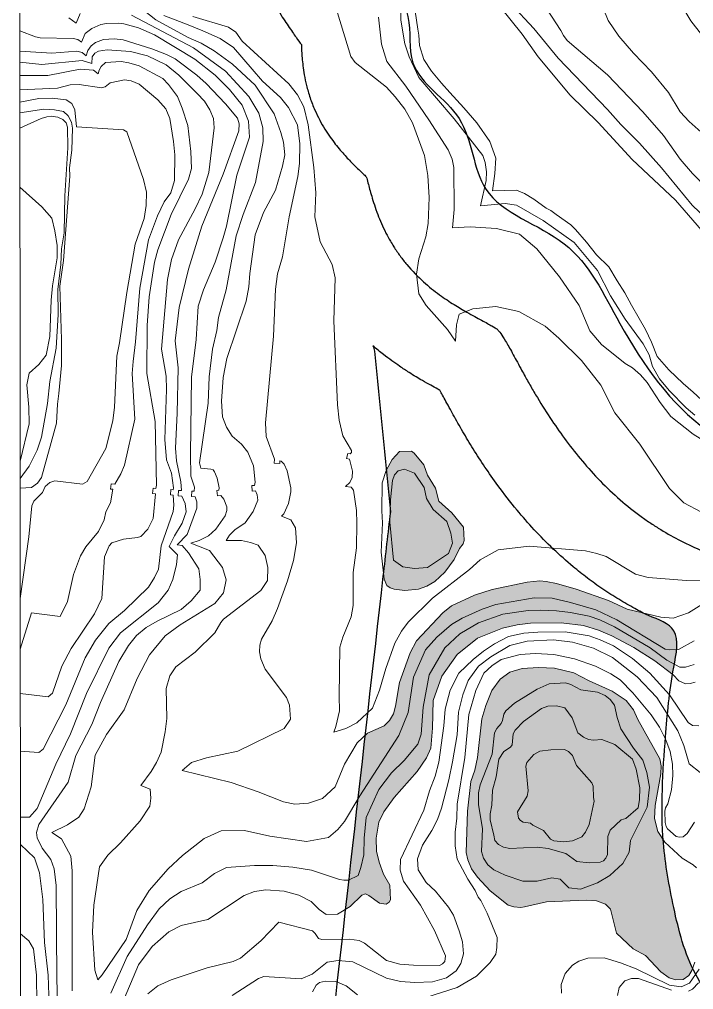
# Model space of a CAD drawing. Header units: metres. Extents: x 30 to 776, y 38 to 676.
# Drawn here: x 29.6 to 153.7, y 406.8 to 585.5 of the extents above; entities that cross this region are included whole.
import ezdxf

# ---------------------------------------------------------------- set-up
doc = ezdxf.new("R2010")
doc.units = ezdxf.units.M
doc.layers.add('01_Fina', color=7, linetype='Continuous')

msp = doc.modelspace()

# ---------------------------------------------------------------- hatches: boundary and pattern name
h = msp.add_hatch(color=7)
h.dxf.hatch_style = 1
h.paths.add_polyline_path([(104.03, 503.41), (102.27, 505.6), (101.76, 505.94), (99.56, 505.88), (98.19, 504.41), (97.13, 502.43), (97.84, 495.11), (97.9, 497.01), (98.3, 500.57), (98.66, 501.62), (99.3, 502.31), (100.5, 502.64), (102.3, 501.91), (104.08, 499.23), (104.54, 497.26), (105.77, 495.22), (108.25, 493.01), (108.99, 490.83), (109.31, 489.01), (108.59, 487.13), (104.72, 484.51), (102.34, 484.32), (100.16, 484.66), (98.43, 485.88), (97.77, 492.88), (97.82, 494.23), (96.6, 483.63), (96.73, 482.35), (97.26, 481.21), (97.85, 480.79), (98.59, 480.54), (100.55, 480.29), (103.07, 480.53), (104.62, 481.07), (106.08, 481.94), (107.92, 483.69), (109.66, 486), (110.62, 488.04), (111.31, 488.9), (111.5, 489.5), (111.32, 491.94), (109.19, 494.62), (106.8, 496.72), (106.18, 499.11), (104.75, 501.52)])
h.paths.add_polyline_path([(108.25, 493.01), (105.77, 495.22), (104.54, 497.26), (104.08, 499.23), (102.3, 501.91), (100.5, 502.64), (99.3, 502.31), (98.66, 501.62), (98.3, 500.57), (97.9, 497.01), (97.84, 495.11), (97.88, 494.77), (97.82, 494.23), (97.77, 492.88), (98.43, 485.88), (100.16, 484.66), (102.34, 484.32), (104.72, 484.51), (108.59, 487.13), (109.31, 489.01), (108.99, 490.83)], flags=17)
h = msp.add_hatch(color=7)
h.dxf.hatch_style = 1
edge = h.paths.add_edge_path()
edge.add_line((129.36, 474.35), (133.43, 473.85))
edge.add_line((133.43, 473.85), (136.2, 472.98))
edge.add_line((136.2, 472.98), (138.67, 471.94))
edge.add_line((138.67, 471.94), (142.7, 469.81))
edge.add_line((142.7, 469.81), (146.56, 467.35))
edge.add_line((146.56, 467.35), (149.85, 464.84))
edge.add_spline(control_points=[(149.85, 464.84), (149.92, 465.28), (150.03, 465.9), (150.15, 466.53), (150.19, 466.71)], knot_values=[11.654974, 11.654974, 11.654974, 11.654974, 12.9049, 13.394519, 13.394519, 13.394519, 13.394519], degree=3, periodic=0)
edge.add_line((150.19, 466.71), (148.81, 467.45))
edge.add_line((148.81, 467.45), (145.7, 469.75))
edge.add_line((145.7, 469.75), (139.13, 473.62))
edge.add_line((139.13, 473.62), (136.48, 474.9))
edge.add_line((136.48, 474.9), (134.47, 475.55))
edge.add_line((134.47, 475.55), (131.03, 476.26))
edge.add_line((131.03, 476.26), (128.5, 476.53))
edge.add_line((128.5, 476.53), (125.5, 476.68))
edge.add_line((125.5, 476.68), (123.28, 476.61))
edge.add_line((123.28, 476.61), (118.57, 475.91))
edge.add_line((118.57, 475.91), (114.09, 474.32))
edge.add_line((114.09, 474.32), (110.68, 472.29))
edge.add_line((110.68, 472.29), (107.92, 469.7))
edge.add_line((107.92, 469.7), (105.04, 464.77))
edge.add_line((105.04, 464.77), (103.94, 458.81))
edge.add_line((103.94, 458.81), (103.55, 453.83))
edge.add_line((103.55, 453.83), (102.97, 451.98))
edge.add_line((102.97, 451.98), (100.45, 448.97))
edge.add_line((100.45, 448.97), (98.12, 446.69))
edge.add_line((98.12, 446.69), (95.74, 443.63))
edge.add_line((95.74, 443.63), (93.45, 438.49))
edge.add_line((93.45, 438.49), (93.03, 434.67))
edge.add_line((93.03, 434.67), (92.98, 431.59))
edge.add_line((92.98, 431.59), (92.46, 429.26))
edge.add_line((92.46, 429.26), (91.94, 427.79))
edge.add_line((91.94, 427.79), (90.19, 426.94))
edge.add_line((90.19, 426.94), (89.59, 421.57))
edge.add_line((89.59, 421.57), (90.48, 422.12))
edge.add_line((90.48, 422.12), (92.6, 424.16))
edge.add_line((92.6, 424.16), (93.28, 424.4))
edge.add_line((93.28, 424.4), (93.94, 424.14))
edge.add_line((93.94, 424.14), (95.86, 422.72))
edge.add_line((95.86, 422.72), (97.1, 422.51))
edge.add_line((97.1, 422.51), (97.65, 422.89))
edge.add_line((97.65, 422.89), (97.88, 423.34))
edge.add_line((97.88, 423.34), (97.77, 426.04))
edge.add_line((97.77, 426.04), (96.59, 428.06))
edge.add_line((96.59, 428.06), (95.79, 430.23))
edge.add_line((95.79, 430.23), (95.32, 432.26))
edge.add_line((95.32, 432.26), (95.27, 434.69))
edge.add_line((95.27, 434.69), (95.74, 437.65))
edge.add_line((95.74, 437.65), (96.66, 439.5))
edge.add_line((96.66, 439.5), (98.61, 442.17))
edge.add_line((98.61, 442.17), (102.83, 446.93))
edge.add_line((102.83, 446.93), (104.53, 449.46))
edge.add_line((104.53, 449.46), (105.36, 451.27))
edge.add_line((105.36, 451.27), (105.66, 454.96))
edge.add_line((105.66, 454.96), (105.74, 460.05))
edge.add_line((105.74, 460.05), (107.33, 464.49))
edge.add_line((107.33, 464.49), (110.19, 468.52))
edge.add_line((110.19, 468.52), (113.92, 471.52))
edge.add_line((113.92, 471.52), (118.52, 473.33))
edge.add_line((118.52, 473.33), (121.21, 473.96))
edge.add_line((121.21, 473.96), (123.7, 474.25))
edge.add_line((123.7, 474.25), (129.36, 474.35))
edge = h.paths.add_edge_path()
edge.add_line((131.07, 478.11), (127.67, 478.86))
edge.add_line((127.67, 478.86), (124.36, 478.96))
edge.add_line((124.36, 478.96), (117.31, 477.71))
edge.add_line((117.31, 477.71), (114.76, 476.86))
edge.add_line((114.76, 476.86), (111.08, 475.19))
edge.add_line((111.08, 475.19), (109.12, 474.01))
edge.add_line((109.12, 474.01), (106.42, 471.69))
edge.add_line((106.42, 471.69), (104.35, 469.37))
edge.add_line((104.35, 469.37), (102.15, 464.31))
edge.add_line((102.15, 464.31), (101.18, 457.81))
edge.add_line((101.18, 457.81), (99.46, 453.56))
edge.add_line((99.46, 453.56), (92.25, 442.47))
edge.add_line((92.25, 442.47), (91.87, 441.83))
edge.add_line((91.87, 441.83), (90.19, 426.95))
edge.add_line((90.19, 426.95), (90.2, 426.95))
edge.add_line((90.2, 426.95), (91.94, 427.79))
edge.add_line((91.94, 427.79), (92.46, 429.26))
edge.add_line((92.46, 429.26), (92.98, 431.59))
edge.add_line((92.98, 431.59), (93.03, 434.67))
edge.add_line((93.03, 434.67), (93.45, 438.49))
edge.add_line((93.45, 438.49), (95.74, 443.63))
edge.add_line((95.74, 443.63), (98.12, 446.69))
edge.add_line((98.12, 446.69), (100.45, 448.97))
edge.add_line((100.45, 448.97), (102.97, 451.98))
edge.add_line((102.97, 451.98), (103.55, 453.83))
edge.add_line((103.55, 453.83), (103.94, 458.81))
edge.add_line((103.94, 458.81), (105.04, 464.77))
edge.add_line((105.04, 464.77), (107.92, 469.7))
edge.add_line((107.92, 469.7), (110.68, 472.29))
edge.add_line((110.68, 472.29), (114.09, 474.32))
edge.add_line((114.09, 474.32), (118.57, 475.91))
edge.add_line((118.57, 475.91), (123.28, 476.61))
edge.add_line((123.28, 476.61), (125.5, 476.68))
edge.add_line((125.5, 476.68), (128.5, 476.53))
edge.add_line((128.5, 476.53), (131.03, 476.26))
edge.add_line((131.03, 476.26), (134.47, 475.55))
edge.add_line((134.47, 475.55), (136.48, 474.9))
edge.add_line((136.48, 474.9), (139.13, 473.62))
edge.add_line((139.13, 473.62), (145.7, 469.75))
edge.add_line((145.7, 469.75), (148.81, 467.45))
edge.add_line((148.81, 467.45), (150.19, 466.71))
edge.add_spline(control_points=[(150.19, 466.71), (150.36, 467.62), (150.53, 468.55), (150.61, 469.43)], knot_values=[9.159217, 9.159217, 9.159217, 9.159217, 11.654974, 11.654974, 11.654974, 11.654974], degree=3, periodic=0)
edge.add_line((150.61, 469.43), (149.26, 469.35))
edge.add_line((149.26, 469.35), (148.5, 469.49))
edge.add_line((148.5, 469.49), (139.59, 474.88))
edge.add_line((139.59, 474.88), (135.74, 476.73))
edge.add_line((135.74, 476.73), (131.07, 478.11))
edge = h.paths.add_edge_path()
edge.add_line((124.36, 478.96), (127.67, 478.86))
edge.add_line((127.67, 478.86), (131.07, 478.11))
edge.add_line((131.07, 478.11), (135.74, 476.73))
edge.add_line((135.74, 476.73), (139.59, 474.88))
edge.add_line((139.59, 474.88), (148.5, 469.49))
edge.add_line((148.5, 469.49), (149.26, 469.35))
edge.add_line((149.26, 469.35), (150.61, 469.43))
edge.add_spline(control_points=[(150.61, 469.43), (150.74, 470.74), (150.55, 473.73), (147.32, 474.94), (145.4, 475.66)], knot_values=[0, 0, 0, 0, 3.711216, 9.159217, 9.159217, 9.159217, 9.159217], degree=3, periodic=0)
edge.add_spline(control_points=[(145.4, 475.66), (145.08, 475.81), (144.76, 475.97), (144.44, 476.14)], knot_values=[196.059845, 196.059845, 196.059845, 196.059845, 196.641542, 196.641542, 196.641542, 196.641542], degree=3, periodic=0)
edge.add_line((144.44, 476.14), (141.48, 476.85))
edge.add_line((141.48, 476.85), (138.07, 478.43))
edge.add_line((138.07, 478.43), (132.12, 480.55))
edge.add_line((132.12, 480.55), (128.45, 481.6))
edge.add_line((128.45, 481.6), (126.6, 481.94))
edge.add_line((126.6, 481.94), (125.4, 482.05))
edge.add_line((125.4, 482.05), (123.06, 481.84))
edge.add_line((123.06, 481.84), (116.62, 480.47))
edge.add_line((116.62, 480.47), (113.4, 479.43))
edge.add_line((113.4, 479.43), (109.17, 477.45))
edge.add_line((109.17, 477.45), (107.53, 476.16))
edge.add_line((107.53, 476.16), (102.72, 471.05))
edge.add_line((102.72, 471.05), (101.52, 468.83))
edge.add_line((101.52, 468.83), (99.55, 463.33))
edge.add_line((99.55, 463.33), (98.85, 459.01))
edge.add_line((98.85, 459.01), (98.46, 457.57))
edge.add_line((98.46, 457.57), (97.73, 456.35))
edge.add_line((97.73, 456.35), (96.76, 455.34))
edge.add_line((96.76, 455.34), (93.69, 453.99))
edge.add_line((93.69, 453.99), (93.2, 453.54))
edge.add_line((93.2, 453.54), (91.87, 441.83))
edge.add_line((91.87, 441.83), (92.25, 442.47))
edge.add_line((92.25, 442.47), (99.46, 453.56))
edge.add_line((99.46, 453.56), (101.18, 457.81))
edge.add_line((101.18, 457.81), (102.15, 464.31))
edge.add_line((102.15, 464.31), (104.35, 469.37))
edge.add_line((104.35, 469.37), (106.42, 471.69))
edge.add_line((106.42, 471.69), (109.12, 474.01))
edge.add_line((109.12, 474.01), (111.08, 475.19))
edge.add_line((111.08, 475.19), (114.76, 476.86))
edge.add_line((114.76, 476.86), (117.31, 477.71))
edge.add_line((117.31, 477.71), (124.36, 478.96))
h = msp.add_hatch(color=7)
h.dxf.hatch_style = 1
edge = h.paths.add_edge_path()
edge.add_line((143.45, 456.56), (142.65, 458.29))
edge.add_line((142.65, 458.29), (141.32, 460.02))
edge.add_line((141.32, 460.02), (138.72, 461.73))
edge.add_line((138.72, 461.73), (134.47, 463.65))
edge.add_line((134.47, 463.65), (131.64, 465.15))
edge.add_line((131.64, 465.15), (128.09, 465.97))
edge.add_line((128.09, 465.97), (125.14, 466.12))
edge.add_line((125.14, 466.12), (122.14, 465.95))
edge.add_line((122.14, 465.95), (119.9, 465.26))
edge.add_line((119.9, 465.26), (118.11, 463.93))
edge.add_line((118.11, 463.93), (116.56, 461.86))
edge.add_line((116.56, 461.86), (115.46, 459.08))
edge.add_line((115.46, 459.08), (114.73, 456.63))
edge.add_line((114.73, 456.63), (113.91, 449.53))
edge.add_line((113.91, 449.53), (113.44, 447.19))
edge.add_line((113.44, 447.19), (112.72, 445.09))
edge.add_line((112.72, 445.09), (112.08, 439.64))
edge.add_line((112.08, 439.64), (111.85, 432.04))
edge.add_line((111.85, 432.04), (112.16, 430.66))
edge.add_line((112.16, 430.66), (112.84, 429.01))
edge.add_line((112.84, 429.01), (113.9, 427.51))
edge.add_line((113.9, 427.51), (116.28, 424.98))
edge.add_line((116.28, 424.98), (119.58, 422.35))
edge.add_line((119.58, 422.35), (120.61, 422.02))
edge.add_line((120.61, 422.02), (121.88, 421.91))
edge.add_line((121.88, 421.91), (122.61, 422.01))
edge.add_line((122.61, 422.01), (126.64, 422.94))
edge.add_line((126.64, 422.94), (133.96, 423.28))
edge.add_line((133.96, 423.28), (135.86, 423.15))
edge.add_line((135.86, 423.15), (137.47, 422.55))
edge.add_line((137.47, 422.55), (138.44, 421.63))
edge.add_line((138.44, 421.63), (139.55, 417.21))
edge.add_line((139.55, 417.21), (142.62, 414.3))
edge.add_line((142.62, 414.3), (144.89, 413.05))
edge.add_line((144.89, 413.05), (147.66, 410.08))
edge.add_line((147.66, 410.08), (149.21, 408.96))
edge.add_line((149.21, 408.96), (150.46, 408.57))
edge.add_line((150.46, 408.57), (151.83, 408.67))
edge.add_line((151.83, 408.67), (152.82, 409.36))
edge.add_line((152.82, 409.36), (153.39, 410.32))
edge.add_line((153.39, 410.32), (153.54, 410.7))
edge.add_spline(control_points=[(153.54, 410.7), (151.86, 414.19), (149.92, 422.05), (148.48, 429.97), (148.14, 434.17), (148.13, 434.34)], knot_values=[44.070108, 44.070108, 44.070108, 44.070108, 55.790852, 67.836553, 68.369301, 68.369301, 68.369301, 68.369301], degree=3, periodic=0)
edge.add_line((148.13, 434.34), (147.14, 435.93))
edge.add_line((147.14, 435.93), (146.5, 438.29))
edge.add_line((146.5, 438.29), (146.64, 440.72))
edge.add_line((146.64, 440.72), (147.71, 446.53))
edge.add_line((147.71, 446.53), (147.77, 447.97))
edge.add_line((147.77, 447.97), (147.48, 449.3))
edge.add_line((147.48, 449.3), (143.45, 456.56))
h.paths.add_polyline_path([(142.66, 451.23), (144.38, 449.04), (145.12, 446.74), (145.58, 444.06), (145.15, 440.37), (142.13, 434.23), (141.84, 432.12), (140.71, 430.03), (138.29, 427.8), (136.01, 426.44), (132.88, 425.27), (130.76, 425.52), (129.14, 427.12), (127.59, 427.36), (124.9, 426.76), (122.3, 426.78), (119, 427.89), (116.96, 428.87), (115.85, 429.74), (115.02, 431), (114.69, 432.21), (114.86, 436.38), (114.14, 440.89), (114.14, 443.02), (114.43, 444.52), (116.62, 450.16), (117.06, 454.05), (117.48, 454.88), (118.28, 455.8), (118.54, 456.34), (118.75, 457.51), (119.13, 458.15), (120.74, 459.53), (124.93, 462.13), (127.1, 463.11), (130.16, 463.27), (131.09, 462.99), (132.96, 461.98), (136.04, 461.56), (137.41, 460.94), (138.33, 460.19), (139.16, 459.16), (139.65, 456.9), (140.34, 454.82)], flags=16)
h.paths.add_polyline_path([(142.48, 449.2), (143.16, 447.4), (143.8, 443.95), (143.77, 441.79), (143.49, 440.27), (141.24, 438.3), (140.38, 438.03), (138.37, 436.14), (137.91, 434.99), (137.88, 431.68), (137.57, 430.97), (137.12, 430.52), (136.5, 430.25), (134.47, 430.16), (132.2, 430.4), (130.19, 431.88), (126.96, 432.75), (124.92, 433.04), (119.87, 432.8), (118.71, 433.04), (117.79, 433.53), (117.1, 434.24), (116.96, 435.24), (116.27, 438.06), (116.24, 439.14), (116.55, 440.75), (116.68, 443.54), (117.39, 445.95), (117.83, 449.25), (118.8, 450.62), (120.02, 451.43), (120.32, 451.84), (120.48, 453.89), (120.85, 454.55), (122.37, 456.16), (125.72, 458.58), (126.86, 458.97), (128.48, 459.04), (130, 458.65), (131.36, 456.85), (132.39, 454.05), (133.43, 453.27), (134.35, 452.87), (135.28, 452.74), (136.81, 452.85), (139.21, 451.92)], flags=0)
h.paths.add_polyline_path([(135, 444.88), (135.25, 444.28), (135.26, 442.15), (135.42, 441.46), (134.47, 437.2), (133.84, 435.76), (133.12, 434.95), (131.42, 434.2), (129.75, 434.03), (127.97, 434.17), (127.39, 434.48), (126.06, 436.08), (124.11, 437.08), (123.67, 437.46), (122.32, 437.65), (121.84, 437.95), (121.47, 438.35), (121.28, 439.5), (123.07, 442.41), (123.28, 443.39), (122.84, 447.92), (123.02, 448.63), (124.33, 450.11), (125.39, 450.68), (127.45, 450.95), (129.95, 451.03), (130.7, 450.62), (131.4, 449.91), (132.16, 448.09)], flags=0)
h = msp.add_hatch(color=7)
h.dxf.hatch_style = 1
h.paths.add_polyline_path([(140.71, 430.03), (141.84, 432.12), (142.13, 434.23), (145.15, 440.37), (145.58, 444.06), (145.12, 446.74), (144.38, 449.04), (142.66, 451.23), (140.34, 454.82), (139.65, 456.9), (139.16, 459.16), (138.33, 460.19), (137.41, 460.94), (136.04, 461.56), (132.96, 461.98), (131.09, 462.99), (130.16, 463.27), (127.1, 463.11), (124.93, 462.13), (120.74, 459.53), (119.13, 458.15), (118.75, 457.51), (118.54, 456.34), (118.28, 455.8), (117.48, 454.88), (117.06, 454.05), (116.62, 450.16), (114.43, 444.52), (114.14, 443.02), (114.14, 440.89), (114.86, 436.38), (114.69, 432.21), (115.02, 431), (115.85, 429.74), (116.96, 428.87), (119, 427.89), (122.3, 426.78), (124.9, 426.76), (127.59, 427.36), (129.14, 427.12), (130.76, 425.52), (132.88, 425.27), (136.01, 426.44), (138.29, 427.8)])
h.paths.add_polyline_path([(132.2, 430.4), (130.19, 431.88), (126.96, 432.75), (124.92, 433.04), (119.87, 432.8), (118.71, 433.04), (117.79, 433.53), (117.1, 434.24), (116.96, 435.24), (116.27, 438.06), (116.24, 439.14), (116.55, 440.75), (116.68, 443.54), (117.39, 445.95), (117.83, 449.25), (118.8, 450.62), (120.02, 451.43), (120.32, 451.84), (120.48, 453.89), (120.85, 454.55), (122.37, 456.16), (125.72, 458.58), (126.86, 458.97), (128.48, 459.04), (130, 458.65), (131.36, 456.85), (132.39, 454.05), (133.43, 453.27), (134.35, 452.87), (135.28, 452.74), (136.81, 452.85), (139.21, 451.92), (142.48, 449.2), (143.16, 447.4), (143.8, 443.95), (143.77, 441.79), (143.49, 440.27), (141.24, 438.3), (140.38, 438.03), (138.37, 436.14), (137.91, 434.99), (137.88, 431.68), (137.57, 430.97), (137.12, 430.52), (136.5, 430.25), (134.47, 430.16)], flags=16)
h.paths.add_polyline_path([(131.42, 434.2), (129.75, 434.03), (127.97, 434.17), (127.39, 434.48), (126.06, 436.08), (124.11, 437.08), (123.67, 437.46), (122.32, 437.65), (121.84, 437.95), (121.47, 438.35), (121.28, 439.5), (123.07, 442.41), (123.28, 443.39), (122.84, 447.92), (123.02, 448.63), (124.33, 450.11), (125.39, 450.68), (127.45, 450.95), (129.95, 451.03), (130.7, 450.62), (131.4, 449.91), (132.16, 448.09), (135, 444.88), (135.25, 444.28), (135.26, 442.15), (135.42, 441.46), (134.47, 437.2), (133.84, 435.76), (133.12, 434.95)], flags=0)
h = msp.add_hatch(color=7)
h.dxf.hatch_style = 1
h.paths.add_polyline_path([(143.16, 447.4), (142.48, 449.2), (139.21, 451.92), (136.81, 452.85), (135.28, 452.74), (134.35, 452.87), (133.43, 453.27), (132.39, 454.05), (131.36, 456.85), (130, 458.65), (128.48, 459.04), (126.86, 458.97), (125.72, 458.58), (122.37, 456.16), (120.85, 454.55), (120.48, 453.89), (120.32, 451.84), (120.02, 451.43), (118.8, 450.62), (117.83, 449.25), (117.39, 445.95), (116.68, 443.54), (116.55, 440.75), (116.24, 439.14), (116.27, 438.06), (116.96, 435.24), (117.1, 434.24), (117.79, 433.53), (118.71, 433.04), (119.87, 432.8), (124.92, 433.04), (126.96, 432.75), (130.19, 431.88), (132.2, 430.4), (134.47, 430.16), (136.5, 430.25), (137.12, 430.52), (137.57, 430.97), (137.88, 431.68), (137.91, 434.99), (138.37, 436.14), (140.38, 438.03), (141.24, 438.3), (143.49, 440.27), (143.77, 441.79), (143.8, 443.95)])
h.paths.add_polyline_path([(135.26, 442.15), (135.42, 441.46), (134.47, 437.2), (133.84, 435.76), (133.12, 434.95), (131.42, 434.2), (129.75, 434.03), (127.97, 434.17), (127.39, 434.48), (126.06, 436.08), (124.11, 437.08), (123.67, 437.46), (122.32, 437.65), (121.84, 437.95), (121.47, 438.35), (121.28, 439.5), (123.07, 442.41), (123.28, 443.39), (122.84, 447.92), (123.02, 448.63), (124.33, 450.11), (125.39, 450.68), (127.45, 450.95), (129.95, 451.03), (130.7, 450.62), (131.4, 449.91), (132.16, 448.09), (135, 444.88), (135.25, 444.28)], flags=16)
h = msp.add_hatch(color=7)
h.dxf.hatch_style = 1
h.paths.add_polyline_path([(135.25, 444.28), (135, 444.88), (132.16, 448.09), (131.4, 449.91), (130.7, 450.62), (129.95, 451.03), (127.45, 450.95), (125.39, 450.68), (124.33, 450.11), (123.02, 448.63), (122.84, 447.92), (123.28, 443.39), (123.07, 442.41), (121.28, 439.5), (121.47, 438.35), (121.84, 437.95), (122.32, 437.65), (123.67, 437.46), (124.11, 437.08), (126.06, 436.08), (127.39, 434.48), (127.97, 434.17), (129.75, 434.03), (131.42, 434.2), (133.12, 434.95), (133.84, 435.76), (134.47, 437.2), (135.42, 441.46), (135.26, 442.15)])

# ---------------------------------------------------------------- linework, layer by layer
msp.add_spline([(106.83, 675.61), (108.32, 665.3), (106.86, 656.36), (102.39, 646.03), (99, 639.25), (96.74, 623.58), (93.18, 609.64), (93.18, 600.18), (98.44, 591.5), (101.1, 585.98), (102.04, 577.46), (110.54, 567.2), (115.45, 554.23), (129.88, 544.16), (140.15, 529.47), (156.19, 509.83), (198.01, 500.83), (221.73, 503.7), (238, 515.67), (252.42, 520.15), (281.11, 538.63), (291.8, 551.68), (297.51, 566.91), (300.12, 587.55), (316.29, 606.6), (331.97, 613.25), (351.68, 610.4), (367.6, 598.06), (374.49, 580.98), (389.77, 552.31), (401.1, 510.24), (407.2, 487.78), (408.99, 484.8), (414.2, 484.65), (424.03, 484.65), (456.85, 473.39), (460.88, 470.71), (472.98, 472.65), (479.56, 474.44), (492.86, 470.56), (502.87, 478.32), (512.31, 493.41), (527.25, 500.43), (541.15, 492.96), (559.78, 474.2), (591.84, 430.24), (601.45, 418), (617.45, 400.82), (669.82, 363.98), (715.45, 331.77), (775.7, 289.92)], degree=3)
for points, knots in [([(87.29, 671.34), (87.41, 670.8), (87.52, 670.3), (87.82, 668.88), (87.98, 668.07), (88.2, 666.75), (88.26, 666.23), (88.31, 665.72), (88.31, 665.59), (88.32, 665.43), (88.32, 665.38), (88.32, 665.28), (88.32, 665.23), (88.31, 665.1), (88.31, 665.03), (88.29, 664.8), (88.27, 664.62), (88.19, 664.02), (88.09, 663.52), (87.85, 662.57), (87.72, 662.13), (87.43, 661.25), (87.26, 660.78), (86.86, 659.78), (86.63, 659.22), (86.15, 658.18), (85.92, 657.7), (85.42, 656.71), (85.15, 656.2), (84.78, 655.52), (84.69, 655.35), (84.49, 654.99), (84.38, 654.79), (84.04, 654.18), (83.78, 653.71), (83.01, 652.3), (82.45, 651.25), (81.59, 649.45), (81.31, 648.84), (80.76, 647.55), (80.5, 646.88), (80.13, 645.87), (80.02, 645.57), (79.82, 644.98), (79.73, 644.69), (79.46, 643.81), (79.3, 643.24), (78.86, 641.57), (78.62, 640.5), (78.11, 637.77), (77.91, 636.2), (77.61, 633.4), (77.52, 632.17), (77.35, 630.02), (77.28, 629.12), (77.18, 628.1), (77.15, 627.83), (77.09, 627.39), (77.07, 627.21), (77.02, 626.94), (77.01, 626.84), (76.97, 626.62), (76.95, 626.51), (76.87, 626.14), (76.81, 625.87), (76.57, 624.85), (76.33, 623.97), (75.72, 621.87), (75.35, 620.64), (74.56, 617.81), (74.13, 616.21), (73.56, 613.53), (73.38, 612.6), (73.05, 610.62), (72.91, 609.57), (72.65, 606.98), (72.57, 605.4), (72.63, 601.98), (72.78, 600.14), (73.25, 597.49), (73.4, 596.77), (73.69, 595.6), (73.8, 595.17), (74.04, 594.37), (74.15, 594.01), (74.38, 593.3), (74.5, 592.96), (74.88, 591.96), (75.14, 591.32), (76.02, 589.33), (76.67, 588.11), (77.91, 585.98), (78.51, 585.06), (79.61, 583.45), (80.1, 582.76), (80.91, 581.65), (81.23, 581.2), (81.5, 580.83), (81.51, 580.48), (81.52, 580.07), (81.59, 578.86), (81.65, 577.97), (81.91, 575.88), (82.1, 574.67), (82.62, 572.59), (82.83, 571.83), (83.37, 570.25), (83.66, 569.5), (84.55, 567.48), (85.18, 566.31), (86.46, 564.24), (87.12, 563.32), (88.37, 561.71), (88.97, 561.01), (90.09, 559.77), (90.62, 559.23), (91.78, 558.07), (92.37, 557.52), (93.07, 556.85), (93.27, 556.66), (93.45, 556.49), (93.54, 556.18), (93.64, 555.8), (93.94, 554.68), (94.16, 553.86), (94.73, 551.92), (95.08, 550.8), (95.97, 548.48), (96.45, 547.35), (97.32, 545.64), (97.59, 545.14), (98.08, 544.29), (98.29, 543.95), (98.69, 543.32), (98.88, 543.02), (99.28, 542.45), (99.48, 542.17), (100.08, 541.35), (100.49, 540.83), (101.92, 539.13), (102.97, 538.08), (105, 536.24), (105.99, 535.45), (107.88, 534.07), (108.77, 533.48), (110.45, 532.42), (111.23, 531.97), (113, 530.97), (113.91, 530.48), (115.46, 529.64), (116.1, 529.29), (117.05, 528.75), (117.36, 528.55), (117.53, 528.43), (117.55, 528.42), (117.56, 528.41), (117.58, 528.39), (117.61, 528.36), (117.77, 528.18), (117.95, 527.97), (118.44, 527.28), (118.75, 526.81), (119.47, 525.62), (119.88, 524.89), (120.8, 523.2), (121.32, 522.24), (122.1, 520.79), (122.32, 520.39), (122.73, 519.64), (122.93, 519.29), (123.32, 518.59), (123.52, 518.25), (124.12, 517.2), (124.53, 516.51), (125.79, 514.41), (126.68, 513), (129.31, 509.08), (131.16, 506.57), (135.31, 501.65), (137.62, 499.24), (141.44, 495.92), (142.72, 494.89), (144.66, 493.48), (145.26, 493.06), (146.47, 492.26), (147.07, 491.88), (148.9, 490.76), (150.13, 490.08), (154.05, 488.08), (156.76, 486.96), (162.12, 485.12), (164.79, 484.4), (170.03, 483.23), (172.61, 482.79), (176.68, 482.22), (178.21, 482.05), (179.71, 481.89)], [0, 0, 0, 0, 1.644726, 1.644726, 4.934177, 4.934177, 8.223629, 8.223629, 9.563506, 9.563506, 10.345262, 10.345262, 11.28556, 11.28556, 12.225857, 12.225857, 14.106453, 14.106453, 17.805341, 17.805341, 20.424205, 20.424205, 23.043068, 23.043068, 25.951842, 25.951842, 28.289428, 28.289428, 30.618497, 30.618497, 31.331044, 31.331044, 32.043591, 32.043591, 33.468685, 33.468685, 35.959537, 35.959537, 37.106738, 37.106738, 38.221232, 38.221232, 38.683267, 38.683267, 39.145302, 39.145302, 40.069372, 40.069372, 41.917511, 41.917511, 45.055981, 45.055981, 48.194451, 48.194451, 51.332922, 51.332922, 52.597602, 52.597602, 53.712361, 53.712361, 54.511968, 54.511968, 55.311575, 55.311575, 56.910789, 56.910789, 60.593859, 60.593859, 64.276929, 64.276929, 67.959999, 67.959999, 69.780917, 69.780917, 71.601835, 71.601835, 74.015108, 74.015108, 76.42838, 76.42838, 77.298723, 77.298723, 77.81415, 77.81415, 78.233036, 78.233036, 78.651921, 78.651921, 79.489693, 79.489693, 81.414972, 81.414972, 83.340252, 83.340252, 85.265532, 85.265532, 87.017865, 87.017865, 87.017865, 87.84963, 87.84963, 89.181746, 89.181746, 90.513861, 90.513861, 91.210403, 91.210403, 91.906945, 91.906945, 93.171515, 93.171515, 94.436084, 94.436084, 95.700654, 95.700654, 96.965224, 96.965224, 98.811254, 98.811254, 99.732667, 99.732667, 99.732667, 101.114837, 101.114837, 103.131523, 103.131523, 105.148209, 105.148209, 106.781995, 106.781995, 107.434419, 107.434419, 107.862222, 107.862222, 108.229843, 108.229843, 108.597464, 108.597464, 109.332705, 109.332705, 111.128025, 111.128025, 112.923346, 112.923346, 114.718666, 114.718666, 116.513987, 116.513987, 119.107689, 119.107689, 121.701392, 121.701392, 124.295095, 124.295095, 124.853683, 124.853683, 124.853683, 126.51787, 126.51787, 129.769137, 129.769137, 133.020405, 133.020405, 136.271672, 136.271672, 139.52294, 139.52294, 140.697473, 140.697473, 141.674431, 141.674431, 142.651388, 142.651388, 144.605303, 144.605303, 148.513133, 148.513133, 155.508389, 155.508389, 162.503646, 162.503646, 165.777063, 165.777063, 167.196337, 167.196337, 168.615611, 168.615611, 171.454159, 171.454159, 177.597431, 177.597431, 183.740703, 183.740703, 189.883975, 189.883975, 193.623329, 193.623329, 193.623329, 193.623329]), ([(282.55, 349.18), (286.89, 344.94), (296.2, 333.56), (256.38, 328.1), (212.46, 313.89), (153.98, 311.4), (114.28, 302.88), (102.49, 303.26), (93.1, 304.04), (87.33, 305.38), (81.74, 308.66), (79.26, 315.19), (78.64, 320.23), (78.39, 322.23), (79.43, 331.4), (80.46, 340.57), (81.5, 349.74), (82.42, 357.72), (83.34, 365.69), (84.26, 373.67), (84.61, 377), (84.96, 380.34), (85.31, 383.67), (89.04, 416.76), (92.78, 449.85), (96.52, 482.95), (96.97, 486.89), (97.42, 490.83), (97.88, 494.77), (96.92, 504.63), (95.96, 514.5), (94.99, 524.37), (94.89, 524.7), (94.78, 525.04), (94.67, 525.37), (95.33, 524.79), (95.98, 524.26), (97.14, 523.35), (97.65, 522.96), (98.64, 522.24), (99.12, 521.9), (100.19, 521.17), (100.77, 520.8), (101.76, 520.17), (102.19, 519.9), (103.02, 519.4), (103.41, 519.17), (104.34, 518.63), (104.84, 518.35), (105.77, 517.83), (106.2, 517.6), (106.74, 517.31), (106.87, 517.23), (107.01, 517.16), (107.16, 516.88), (107.32, 516.58), (107.69, 515.9), (107.89, 515.53), (108.36, 514.66), (108.63, 514.16), (109.1, 513.31), (109.27, 512.98), (109.74, 512.14), (110.03, 511.62), (110.62, 510.59), (110.92, 510.06), (111.84, 508.49), (112.48, 507.43), (114.52, 504.16), (116.02, 501.92), (118.78, 498.13), (119.97, 496.6), (122.23, 493.88), (123.27, 492.68), (125.48, 490.29), (126.65, 489.1), (129.05, 486.82), (130.27, 485.73), (132.4, 483.95), (133.26, 483.27), (135.08, 481.89), (136.04, 481.2), (137.97, 479.89), (138.95, 479.26), (140.91, 478.07), (141.89, 477.5), (143.72, 476.51), (144.56, 476.07), (145.4, 475.66), (147.32, 474.94), (151.6, 473.34), (149.4, 463.56), (148.35, 451.5), (147.36, 436.17), (149.98, 421.68), (153.05, 409.4), (163.98, 397.09), (178.58, 387.41), (195.84, 383.85), (209.16, 381.64), (222.28, 378.28), (238.14, 372.33), (260.55, 366.25), (274.73, 355.25), (282.55, 349.18)], [0, 0, 0, 0, 15.190247, 31.990092, 86.747978, 181.492832, 194.025591, 208.606231, 216.56507, 222.325378, 226.254318, 235.495087, 241.622996, 241.622996, 241.622996, 242.622996, 242.622996, 242.622996, 243.622996, 243.622996, 243.622996, 244.622996, 244.622996, 244.622996, 245.622996, 245.622996, 245.622996, 246.622996, 246.622996, 246.622996, 247.622996, 247.622996, 247.622996, 248.622996, 248.622996, 248.622996, 249.452236, 249.452236, 250.143406, 250.143406, 250.834577, 250.834577, 251.721359, 251.721359, 252.450416, 252.450416, 253.179473, 253.179473, 254.240041, 254.240041, 255.30061, 255.30061, 255.695516, 255.695516, 255.695516, 256.994432, 256.994432, 258.304337, 258.304337, 259.809542, 259.809542, 260.677259, 260.677259, 261.983877, 261.983877, 263.290495, 263.290495, 265.903732, 265.903732, 271.291523, 271.291523, 274.904617, 274.904617, 277.737412, 277.737412, 280.570207, 280.570207, 283.247785, 283.247785, 284.979777, 284.979777, 286.768646, 286.768646, 288.557515, 288.557515, 290.346385, 290.346385, 291.879411, 291.879411, 291.879411, 297.327411, 304.024005, 316.934465, 336.482267, 348.527969, 361.394415, 373.581582, 396.937319, 412.559433, 426.01991, 437.504323, 453.083244, 476.918615, 506.293772, 506.293772, 506.293772, 506.293772])]:
    msp.add_open_spline(points, degree=3, knots=knots)
at = {"layer": '01_Fina', "color": 252, "lineweight": 9, "true_color": 0x939598}
for points in [[(30.01, 38), (769.1, 38), (768.66, 675.82), (29.57, 675.82), (30.01, 57.96)], [(158.73, 542.56), (150.42, 552.15), (142.44, 559.67), (136.13, 566.49), (130.98, 571.53), (125.1, 578.57), (122.15, 582.75), (120.14, 585.27), (118.1, 587.76), (116.45, 593.42), (118.04, 603.33), (117.85, 612.8), (121.41, 625.25), (127.59, 641.92), (130.11, 648.08), (133.01, 654.72), (136.1, 663.15), (135.54, 668.57), (135.35, 675.82)], [(156.28, 554.25), (153.55, 557.06), (151.26, 559.72), (148.2, 564.11), (144.4, 568.42), (137.85, 575.23), (130.47, 581.6), (129.76, 582.48), (129.28, 583.41), (124.11, 591.39), (125.34, 607.44), (124.64, 613.62), (128.64, 623.41), (133.47, 636.52), (138.29, 645.43), (141.88, 657.9), (143.18, 663.86), (143.65, 672.98), (143.51, 675.82)], [(155.12, 564.69), (152.93, 566.68), (151.24, 568.47), (149.09, 572.01), (146, 575.81), (142.66, 579.23), (139.97, 582.36), (137.99, 585.28), (136.02, 590.18), (134.83, 604.59), (133.65, 619.37), (139.84, 632.29), (147.39, 644.41), (150.87, 662.43), (150.87, 675.82)], [(155.33, 652.74), (153.35, 636.88), (150.13, 630.99), (146.07, 617.49), (147.96, 603.05), (150.11, 590.49), (153.24, 585.2), (158.24, 578.78)]]:
    msp.add_lwpolyline(points, dxfattribs=at)
at = {"layer": '01_Fina', "color": 252, "linetype": 'Continuous', "lineweight": 9, "true_color": 0x939598}
for points in [[(140.87, 675.82), (141.14, 672.16), (140.95, 665.34), (136.64, 655.96), (130.37, 643.05), (126.81, 627.62), (123.53, 618.97), (120.72, 608.49), (120.53, 597.23), (120.05, 588.33), (124.31, 583.79), (128.8, 578.31), (137.85, 568.86), (140.31, 566.1), (143.73, 562.67), (147.79, 558.13), (153.47, 551.23), (162.59, 542.57)], [(153.82, 471.02), (150.92, 469.45), (149.26, 469.35), (148.5, 469.49), (139.59, 474.88), (135.74, 476.73), (131.07, 478.11), (127.67, 478.86), (124.36, 478.96), (117.31, 477.71), (114.76, 476.86), (111.08, 475.19), (109.12, 474.01), (106.42, 471.69), (104.35, 469.37), (102.15, 464.31), (101.18, 457.81), (99.46, 453.56), (92.25, 442.47), (89.43, 437.76), (88.22, 436.25), (86.5, 434.77), (82.43, 434.09), (75.67, 435.05), (71.01, 436.1), (66.7, 436.04), (63.6, 434.61), (59.61, 431.46), (56.99, 429.04), (53.48, 425.02), (51.21, 421.36), (49.23, 416.03), (44.78, 409.49), (44.02, 408.58), (43.47, 410.37), (43.03, 417.37), (43.25, 422.31), (44.31, 429.39), (45.84, 431.54), (48.19, 433.83), (51.79, 437.86), (53.6, 440.56), (53.76, 442.06), (53.64, 443.7), (51.91, 444.37), (53.83, 446.97), (54.8, 448.59), (55.65, 450.49), (56.39, 454.29), (56.69, 456.74), (56.6, 462.23), (57.24, 464.56), (58.4, 466.21), (61.91, 468.92), (65.56, 472.47), (66.65, 474.41), (67.18, 475.03), (74.01, 480.3), (75.23, 482.16), (75.32, 484.53), (74.85, 486.75), (73.52, 488.62), (72.13, 489.13), (70.46, 489.51), (67.66, 489.48), (68.23, 490.45), (69.23, 491.48), (71.13, 492.78), (72.63, 494.86), (73.45, 496.95), (73.37, 497.93), (73.02, 498.64), (72.42, 498.61), (72.38, 499.6), (72.86, 499.62), (72.97, 500.26), (72.67, 503.23), (71.61, 505.77), (70.46, 507.21), (68.76, 508.7), (67.68, 510.35), (66.97, 512.28), (66.8, 515.17), (67.11, 519.54), (67.78, 523.02), (71.31, 533.59), (71.8, 536.2), (72.01, 538.7), (72.98, 545.8), (74.54, 549.9), (76.72, 553.99), (78.04, 558.47), (78.45, 560.51), (78.18, 562.89), (77.74, 564.62), (76.47, 568.09), (72.97, 573.36), (68.81, 577.2), (65.46, 579.69), (63.05, 581.12), (60.66, 582.15), (54.7, 585.42), (51.22, 588.17)], [(50.18, 586.24), (61.64, 580.24), (67.54, 575.93), (71.8, 571.24), (73.65, 568.22), (74.41, 565.52), (74.47, 563.01), (73.02, 555.45), (70.77, 549.52), (69.47, 545.59), (67.66, 535.66), (66.24, 530.57), (65.91, 528.18), (65.1, 524.74), (64.54, 519.63), (64.34, 514.82), (62.72, 503.83), (62.98, 502.85), (64.83, 502.65), (65.25, 502.5), (65.52, 502.15), (66, 500.99), (66.38, 499.18), (66.31, 498.76), (65.95, 498.73), (66.03, 497.74), (66.66, 497.8), (67.2, 497.09), (67.75, 495.67), (67.74, 495.04), (67.45, 494.06), (65.74, 491.57), (64.39, 490.33), (62.7, 489.51), (61.15, 488.98), (64.56, 487.67), (66.94, 484.51), (67.67, 482.28), (67.18, 479.85), (65.58, 477.91), (59.18, 473.98), (56.42, 471.97), (53.54, 468.43), (51.26, 464.07), (48.84, 458.29), (45.62, 453.77), (43.52, 449.98), (42.76, 444.13), (41.47, 440.06), (40.5, 438.57), (38.43, 437.11), (35.54, 435.73), (37.3, 434.53), (39.03, 431.37), (39.26, 428.64), (39.26, 406.58)], [(38.69, 585.73), (40.03, 584.79), (40.73, 586.55)], [(56.16, 586.21), (58.28, 585.38), (60.63, 584.45), (63.37, 583.34), (66.55, 581.93), (69.02, 580.29), (72.42, 576.32), (74.34, 574.07), (77.63, 571.11), (79.14, 569.25), (80.77, 566.05), (81.21, 562.54), (81.16, 558.92), (80.85, 556.52), (79.27, 549.13), (78.04, 541.73), (77.12, 538.62), (76.7, 535.76), (76.33, 527.15), (74.88, 511.19), (75.04, 508.67), (76.55, 504.49), (76.51, 503.76), (77.5, 503.7), (77.54, 504.14), (77.78, 504.1), (78.31, 503.57), (78.89, 502.33), (79.55, 499.17), (79.54, 498.47), (79.15, 496.31), (78.29, 494.43), (77.86, 494.01), (79.53, 493.29), (80.42, 491.81), (80.59, 489.08), (80.05, 485.8), (78.95, 482.09), (77.11, 476.99), (76.09, 474.72), (74.15, 471.35), (73.82, 470.2), (73.76, 468.98), (74.04, 467.72), (74.8, 465.81), (78.77, 460.57), (79.29, 459.17), (79.48, 456.61), (78.3, 454.85), (69.8, 450.67), (64.03, 449.46), (61.26, 448.63), (59.52, 447.12), (68.59, 444.94), (73.55, 443.2), (78.23, 441.35), (80.26, 440.94), (82.81, 441.15), (85.37, 442.01), (87.69, 444.14), (89.43, 448.29), (91.75, 452.23), (93.69, 453.99), (96.76, 455.34), (97.73, 456.35), (98.46, 457.57), (98.85, 459.01), (99.55, 463.33), (101.52, 468.83), (102.72, 471.05), (107.53, 476.16), (109.17, 477.45), (113.4, 479.43), (116.62, 480.47), (123.06, 481.84), (125.4, 482.05), (126.6, 481.94), (128.45, 481.6), (132.12, 480.55), (138.07, 478.43), (141.48, 476.85), (147.7, 475.36), (149.98, 475.2), (152.8, 476.17), (155.75, 478.04)], [(88.15, 586.7), (90.62, 578.66), (91.39, 577.53), (97.16, 572.97), (98.78, 571.21), (100.52, 568.93), (101.98, 566.42), (104.14, 560.39), (104.77, 556.72), (105.02, 552.64), (104.83, 547.9), (104.42, 545.4), (103.13, 541.35), (102.7, 538.56), (103.14, 534.93), (104.48, 532.79), (108.41, 528.36), (109.87, 526.22), (110.04, 529.21), (110.57, 531.2), (113.08, 532.16), (117.33, 532.6), (121.56, 531.67), (126.38, 528.97), (128.93, 526.75), (133.08, 522.63), (136.65, 518.09), (139.19, 513.03), (143.85, 507.27), (149.26, 499.09), (151.91, 496.44), (155.2, 494.71)], [(99.79, 587.74), (99.79, 585.3), (100.56, 580.98), (101.35, 578.55), (103.1, 574.77), (109.6, 567.18), (114.93, 560.41), (115.35, 559.11), (115.59, 557.41), (115.5, 555.82), (114.48, 551.13), (119.02, 551.59), (121.1, 551.28), (126.04, 548.46), (131.72, 544.38), (136.01, 539.2), (138.44, 534.54), (141.12, 530.25), (144.42, 525.71), (145.52, 523.7), (146.15, 521.56), (147.42, 519.27), (149.23, 517.1), (152.35, 513.92), (153.94, 512.61)], [(102.44, 587.01), (102.97, 583.69), (103.1, 582.54), (103.22, 580.67), (104.05, 578.08), (105.46, 575.91), (107.3, 573.73), (108.86, 571.98), (111.41, 569.21), (113.82, 566.45), (116.22, 562.97), (117.33, 559.93), (117.15, 557.06), (116.68, 553.9), (121.14, 553.99), (122.57, 553.4), (124.28, 552.37), (126.58, 550.71), (127.44, 550.27), (128.44, 549.54), (131.14, 547.63), (131.99, 546.76), (133.98, 544.43), (135.82, 542.11), (138.09, 539.92), (139.64, 537.31), (141.04, 535.14), (142.31, 532.82), (143.72, 530.36), (144.84, 528.33), (145.96, 526.01), (147.01, 523.36), (149.16, 520.94), (151.78, 518.39), (153.65, 516.81), (155.17, 515.39)], [(29.63, 583.36), (32.56, 582.27), (33.41, 582.09), (39.49, 581.96), (40.32, 581.74), (41.03, 581.26), (41.69, 582.9), (42.88, 583.81), (44.57, 584.55), (45.6, 584.74), (47.82, 584.8), (48.82, 584.68), (51.5, 583.94), (54.44, 582.62), (61.85, 578.12), (65.64, 575.17), (68.24, 572.59), (70.57, 569.7), (71.73, 566.74), (71.94, 563.79), (69.61, 556.8), (67.69, 547.4), (67.09, 545.25), (65.59, 540.73), (63.48, 535.67), (62.51, 532.65), (62.12, 526.5), (61.28, 519.56), (61.05, 505.37), (61.14, 501.34), (61.83, 499.34), (61.76, 498.56), (61.31, 498.58), (61.25, 497.59), (61.91, 497.56), (62.26, 496.6), (62.24, 495.44), (60.48, 490.6), (58.63, 488.73), (59.54, 488.58), (60.71, 487.23), (62.62, 484.27), (62.87, 482.31), (62.83, 480.37), (61.21, 478.38), (59.34, 476.77), (54.91, 474.66), (52.9, 473.49), (51.12, 471.99), (49.67, 470.13), (47.89, 467.23), (44.48, 459.65), (42.92, 455.58), (39.98, 449.9), (38.55, 445.01), (33.12, 437.18), (32.69, 435.69), (32.81, 434.73), (33.74, 432.81), (35.34, 430.74), (35.95, 429.02), (36.36, 425.96), (36.44, 408.83), (36.67, 402.16)], [(61.51, 585.98), (68.1, 584.05), (69.41, 583.14), (70.57, 581.48), (79.21, 573.6), (80.78, 571.56), (81.95, 569.38), (82.74, 566.06), (83.78, 558.2), (84.17, 553.51), (83.98, 549.08), (84.97, 544.5), (87.15, 540.3), (87.74, 537.9), (87.5, 529.95), (88.15, 514.49), (88.44, 511.69), (89.14, 508.77), (90.71, 506.1), (90.7, 505.7), (90.49, 505.44), (90.02, 505.55), (89.8, 504.58), (90.34, 504.46), (90.89, 502.28), (90.87, 501.11), (90.41, 500.19), (89.62, 499.44), (90.66, 499.29), (91.07, 498.79), (91.66, 495), (91.68, 492.66), (91.62, 488.17), (91.04, 483.59), (91.04, 477.52), (90.69, 475.43), (89.14, 471.69), (88.58, 469.86), (88.44, 460.81), (88.53, 458.14), (87.85, 455.22), (87.46, 454.21), (89.68, 454.9), (91.71, 455.91), (94.58, 458.59), (95.86, 461.91), (97.04, 465.91), (98.7, 470.58), (99.96, 472.81), (101.18, 474.46), (105.63, 478.9), (112.45, 484.15), (114.39, 485.91), (117.72, 487.77), (123.46, 488.45), (133.83, 487.57), (135.91, 487.12), (137.63, 486.53), (143.04, 483.3), (145.35, 482.67), (152.39, 482.13), (159.47, 482.2)], [(95.71, 585.86), (96.27, 580.92), (97.23, 577.71), (100.71, 573.18), (104.98, 567), (108.52, 561.45), (109.26, 559.71), (109.59, 558.19), (109.61, 550.45), (109.31, 547.08), (112.55, 547.28), (117.41, 546.96), (121.64, 545.9), (124.84, 543.23), (129.01, 538.05), (132.68, 532.75), (134.6, 528.1), (136.77, 525.6), (141.14, 522.08), (142.47, 521.27), (143.97, 520.01), (145.17, 518.62), (147.59, 514.94), (149.55, 512.34), (153.64, 509.06), (156.69, 507.16)], [(29.74, 438.57), (31.41, 438.56), (32.82, 440.14), (36.28, 448.31), (38.95, 453.87), (41.92, 461.32), (46.03, 469.65), (48.21, 472.52), (55.12, 478.01), (56.97, 480.36), (57.84, 482.31), (58.51, 485.1), (58.68, 486.85), (57.16, 488.41), (58.1, 490.35), (59.53, 492.71), (60.26, 494.8), (60.09, 496.31), (59.5, 497.69), (58.83, 497.73), (58.89, 498.72), (59.44, 498.69), (59.28, 500.31), (58.48, 504.19), (58.31, 506.53), (58.65, 512.92), (58.78, 521.28), (58.23, 526.29), (58.96, 532.44), (60.7, 539.49), (63.18, 547.39), (67.1, 556.95), (69.96, 564.93), (70.02, 566.24), (69.73, 567.31), (67.55, 569.95), (63.99, 573.69), (62.26, 575.21), (58.26, 578.21), (56.64, 579.02), (53.93, 580.03), (48.68, 581.7), (46.99, 581.89), (45.05, 581.75), (43.61, 581.2), (42.8, 580.61), (42.15, 579.77), (41.88, 578.76), (41.1, 579.35), (40.17, 579.64), (35.57, 579.27), (29.64, 579.62)], [(29.73, 450.68), (33.12, 450.48), (33.94, 451.06), (38.12, 459.22), (41.68, 467.89), (43.6, 471.16), (46.03, 474.22), (48.93, 476.6), (53.33, 480.88), (54.47, 482.68), (55.19, 484.21), (55.68, 488.54), (57.9, 494.84), (57.99, 495.99), (57.89, 497.85), (57.37, 497.88), (57.43, 498.87), (57.91, 498.84), (57.97, 499.18), (57.55, 501.91), (56.64, 504.37), (56.36, 508.1), (56.68, 517.32), (56.57, 519.75), (55.71, 524.73), (56.85, 537.58), (57.57, 541.28), (58.87, 544.89), (61.95, 550.58), (63.24, 553.31), (64.45, 557.29), (65.41, 565.49), (65.34, 567.23), (64.64, 568.79), (63.63, 570.41), (62.33, 571.82), (58.9, 575.17), (56.57, 577.09), (53.14, 578.76), (50, 579.57), (45.76, 579.88), (44.16, 579.64), (43.43, 579.23), (42.98, 578.57), (42.91, 577.37), (41.13, 577.88), (33.69, 577.18), (29.64, 577.58)], [(29.72, 461.32), (34.87, 460.72), (35.64, 461.4), (37.4, 466.38), (39.12, 469.58), (43.39, 475.97), (44.74, 478.81), (45.23, 486.46), (46.12, 488.52), (46.57, 489.07), (48.76, 489.76), (51.34, 490.06), (51.92, 490.26), (53.23, 491.56), (54.19, 493.56), (54.65, 498.12), (54.07, 498.16), (54.17, 499.15), (54.71, 499.1), (54.79, 499.67), (54.57, 511.43), (53.03, 520.24), (53.1, 529.09), (53.48, 534.37), (54.45, 540.74), (55.08, 543.02), (57.49, 549.55), (60.71, 556.07), (61.29, 557.98), (61.15, 561.17), (60.58, 565.93), (59.54, 569.14), (58.66, 571.25), (57.05, 573.47), (55.97, 574.58), (51.63, 576.92), (49.72, 577.5), (48.28, 577.74), (45.41, 577.52), (44.64, 576.77), (44.25, 576.15), (44.07, 575.43), (43.2, 576.12), (40.75, 576.33), (34.78, 575.15), (29.64, 575.14)], [(29.72, 469.5), (31.82, 476.2), (37.06, 475.52), (38.41, 478.25), (39.56, 483.25), (40.8, 486.69), (41.78, 488.35), (44.15, 491.18), (45.16, 493.33), (45.46, 494.76), (46.32, 496.46), (46.79, 498.93), (46.35, 498.97), (46.45, 499.96), (47.17, 499.89), (48.22, 501.75), (48.9, 503.39), (50.84, 511.87), (50.35, 520.24), (50.49, 522.48), (50.97, 526.07), (51.73, 535.95), (53.32, 544.85), (54.97, 549.32), (56.25, 551.89), (57.43, 553.55), (58.1, 555.83), (58.2, 560.51), (57.96, 562.97), (57.28, 567.24), (56.53, 568.99), (55.09, 570.64), (51.64, 573.55), (50.13, 574.16), (48.91, 574.31), (46.28, 573.79), (45.39, 573.05), (44.71, 572.85), (40.58, 573.5), (38.93, 573.39), (36.6, 572.79), (29.64, 572.48)], [(29.64, 570.2), (33.16, 570.9), (35.63, 570.98), (38.19, 570.68), (39.2, 569.99), (39.8, 568.84), (40.09, 565.7), (48.72, 565.13), (49.35, 564.78), (52.44, 556.01), (52.96, 553.65), (52.94, 551.18), (52.56, 548.83), (50.88, 544.05), (49.35, 535.2), (48.03, 525.93), (47.49, 523.43), (47.05, 514.07), (46.8, 511.55), (45.51, 506.43), (42.04, 500.35), (41.21, 499.87), (36.11, 500.5), (35.15, 500.15), (34.32, 499.42), (33.8, 498.35), (32.24, 496.73), (31.87, 495.9), (31.31, 490.18), (29.71, 478.83)], [(29.64, 568.25), (34.06, 568.96), (36.04, 568.84), (37.68, 568.48), (38.56, 567.71), (39.18, 566.56), (39.33, 565.46), (39.23, 561.37), (38.8, 558.16), (38.86, 556.59), (37.69, 541.06), (37.03, 536.33), (37.31, 526.5), (37.29, 521.74), (36.84, 516.55), (36.56, 514.59), (36.39, 511.13), (33.62, 501.13), (32.89, 500.07), (31.8, 499.25), (29.69, 499.14)], [(29.69, 500.93), (31.38, 503.2), (32.86, 506.16), (33.61, 508.54), (34.77, 514.73), (35.17, 518.78), (36.32, 524.91), (36.68, 531.14), (36.66, 535.71), (37.2, 540.32), (37.3, 543.22), (37.79, 546.16), (37.92, 552.95), (38.46, 561.81), (38.4, 565.6), (38.16, 566.4), (37.58, 567.05), (36.62, 567.44), (35.44, 567.63), (34.62, 567.53), (33.57, 567.23), (29.65, 565.45)], [(29.65, 554.55), (33.69, 550.92), (35.54, 548.86), (36.12, 546.52), (36.51, 543.83), (36.5, 541.58), (35.68, 536.43), (35.43, 533.77), (35.15, 527.05), (34.48, 523.63), (33.17, 521.91), (31.36, 520.32), (30.93, 518.18), (31.3, 514.07), (31.38, 510.96), (29.69, 504.13)], [(46.38, 406.14), (49.43, 412.91), (53.13, 418.71), (55.28, 421.67), (57.28, 423.49), (59.33, 424.84), (63.2, 426.47), (65.47, 428.17), (67.71, 429.25), (72.88, 429.67), (76.21, 429.62), (79.9, 429.32), (83.34, 428.77), (88.53, 427.07), (89.34, 426.96), (90.2, 426.95), (91.94, 427.79), (92.46, 429.26), (92.98, 431.59), (93.03, 434.67), (93.45, 438.49), (95.74, 443.63), (98.12, 446.69), (100.45, 448.97), (102.97, 451.98), (103.55, 453.83), (103.94, 458.81), (105.04, 464.77), (107.92, 469.7), (110.68, 472.29), (114.09, 474.32), (118.57, 475.91), (123.28, 476.61), (125.5, 476.68), (128.5, 476.53), (131.03, 476.26), (134.47, 475.55), (136.48, 474.9), (139.13, 473.62), (145.7, 469.75), (148.81, 467.45), (151.17, 466.18), (152.26, 466.18), (153.82, 466.64)], [(45.21, 396.48), (51.52, 411.34), (54, 414.74), (57.09, 417.41), (59.35, 418.62), (64.24, 419.69), (70.96, 424.11), (72.85, 424.84), (74.94, 425.13), (78.34, 424.93), (81, 424.16), (83.28, 422.99), (84.79, 421.53), (86.05, 420.6), (88.14, 420.69), (90.48, 422.12), (92.6, 424.16), (93.28, 424.4), (93.94, 424.14), (95.86, 422.72), (97.1, 422.51), (97.65, 422.89), (97.88, 423.34), (97.77, 426.04), (96.59, 428.06), (95.79, 430.23), (95.32, 432.26), (95.27, 434.69), (95.74, 437.65), (96.66, 439.5), (98.61, 442.17), (102.83, 446.93), (104.53, 449.46), (105.36, 451.27), (105.66, 454.96), (105.74, 460.05), (107.33, 464.49), (110.19, 468.52), (113.92, 471.52), (118.52, 473.33), (121.21, 473.96), (123.7, 474.25), (129.36, 474.35), (133.43, 473.85), (136.2, 472.98), (138.67, 471.94), (142.7, 469.81), (146.56, 467.35), (149.96, 464.75), (150.99, 463.66), (152.26, 463.13), (153.12, 463.15), (154.03, 463.41)], [(53.19, 406.01), (55.07, 407.5), (57.54, 408.57), (64.16, 410.79), (68.92, 411.97), (70.28, 412.6), (74.02, 415.76), (77.32, 419.2), (83.53, 417.6), (84.06, 417.12), (84.62, 416.19), (85.27, 416.01), (90.32, 416.05), (92.12, 415.85), (93.09, 415.32), (97.16, 412.16), (99.64, 411.5), (102.16, 411.26), (106.93, 411.24), (107.51, 411.51), (107.92, 411.94), (108.03, 413), (105.99, 417.65), (103.44, 422.32), (100.27, 426.78), (99.71, 428.78), (99.74, 430.75), (104.06, 439.81), (105.1, 443.37), (106.15, 446.1), (106.81, 448.68), (107.73, 455.38), (107.97, 458.44), (108.89, 461.94), (110.52, 465.08), (113.1, 467.56), (115.03, 469.09), (117.08, 470.45), (119.65, 471.82), (122.49, 472.41), (125.01, 472.63), (130.1, 472.69), (134.47, 471.94), (136.54, 471.2), (138.96, 470.1), (142.5, 467.79), (145.64, 465.07), (149.27, 461.07), (152.72, 455.98), (153.53, 455.41), (154.66, 455.39)], [(68.74, 405.71), (73.58, 408.86), (74.6, 409.2), (81.48, 408.77), (83.48, 409.61), (86.25, 411.81), (88.25, 412.16), (90.98, 411.87), (97.16, 408.91), (99.77, 408.25), (102.38, 408.09), (105.65, 408.23), (108.23, 408.96), (110.02, 410.27), (110.85, 411.58), (111.33, 413.38), (111.14, 415.56), (110.56, 417.6), (109.49, 420.47), (108.61, 421.97), (106.19, 424.93), (104.49, 426.49), (102.99, 428.82), (102.87, 430.85), (103.79, 433.39), (105.52, 436.07), (106.56, 438.14), (107.29, 440.23), (108.64, 445.39), (109.33, 448.73), (110.18, 453.68), (110.45, 457.86), (111.22, 461.1), (112.18, 463.7), (114.14, 466.35), (116.37, 468.1), (119.9, 470.16), (123.07, 470.96), (127.91, 471.19), (131.42, 470.79), (135.27, 469.68), (138.81, 467.97), (143.34, 464.4), (146.97, 460.59), (150.83, 454.42), (151.93, 451.73), (152.9, 448.34), (154.91, 446.79)], [(104.44, 405.32), (110.17, 407.16), (113.76, 409.25), (116.23, 411.77), (117.32, 413.33), (117.51, 414.52), (117.54, 416.4), (115.73, 420.86), (114.54, 423.18), (114.06, 423.79), (113.52, 425.03), (112.12, 427.12), (110.18, 430.8), (109.82, 433.25), (109.8, 435.78), (110.12, 438.38), (110.21, 440.95), (111.61, 449.55), (112.36, 457.47), (113.65, 461.85), (115.1, 465.09), (116.56, 466.4), (118.31, 467.57), (121.77, 468.48), (124.57, 468.69), (128, 468.51), (131.81, 467.69), (135.68, 466.35), (138.5, 464.97), (140.18, 463.81), (142.53, 461.46), (145.93, 457.37), (147.45, 455.09), (148.59, 452.78), (149.43, 450.63), (149.84, 448.31), (149.89, 446.21), (149.64, 443.6), (148.99, 441.02), (148.55, 440.26), (148.41, 439.65), (148.46, 437.56), (148.65, 436.85), (148.91, 436.4), (150.51, 434.98), (151.12, 434.86), (151.83, 434.92), (152.56, 435.51), (153.86, 437.63)], [(153.97, 411.83), (153.39, 410.32), (152.82, 409.36), (151.83, 408.67), (150.46, 408.57), (149.21, 408.96), (147.66, 410.08), (144.89, 413.05), (142.62, 414.3), (139.55, 417.21), (138.44, 421.63), (137.47, 422.55), (135.86, 423.15), (133.96, 423.28), (126.64, 422.94), (122.61, 422.01), (121.88, 421.91), (120.61, 422.02), (119.58, 422.35), (116.28, 424.98), (113.9, 427.51), (112.84, 429.01), (112.16, 430.66), (111.85, 432.04), (112.08, 439.64), (112.72, 445.09), (113.44, 447.19), (113.91, 449.53), (114.73, 456.63), (115.46, 459.08), (116.56, 461.86), (118.11, 463.93), (119.9, 465.26), (122.14, 465.95), (125.14, 466.12), (128.09, 465.97), (131.64, 465.15), (134.47, 463.65), (138.72, 461.73), (141.32, 460.02), (142.65, 458.29), (143.45, 456.56), (147.48, 449.3), (147.77, 447.97), (147.71, 446.53), (146.64, 440.72), (146.5, 438.29), (147.14, 435.93), (148.4, 433.91), (151.63, 430.97), (153.65, 429.76), (154.24, 429.24)], [(29.74, 433.51), (32.35, 431.06), (33.26, 428.32), (33.87, 423.4), (34.16, 415.49), (34.88, 409.44), (35.12, 402.07)], [(29.79, 370.73), (32.33, 375.41), (33.89, 378.79), (34.71, 383.2), (34.2, 392.21), (33.51, 396.58), (33.2, 400.69), (32.75, 404.19), (32.7, 409.42), (32.15, 414.29), (31.3, 415.79), (29.75, 417.04)], [(154.76, 410.57), (152.94, 407.99), (151.44, 407.31), (149.31, 407.6), (143.17, 410.62), (140.28, 411.73), (137.28, 412.64), (134.26, 412.57), (132.61, 412.02), (131.45, 411.29), (130.09, 409.78), (129.31, 407.7), (129.41, 406.14)], [(83.52, 406.4), (84.22, 407.61), (84.85, 408.09), (85.93, 408.35), (87.82, 408.27), (89.74, 407.48), (91.83, 405.8)], [(149.63, 406.66), (143.58, 408.81), (142.27, 408.86), (141.06, 408.38), (140.04, 407.16), (139.7, 405.71)], [(154.6, 408.04), (153.49, 406.85), (152.76, 406.49)]]:
    msp.add_lwpolyline(points, dxfattribs=at)
for points in [[(106.08, 481.94), (107.92, 483.69), (109.66, 486), (110.62, 488.04), (111.31, 488.9), (111.5, 489.5), (111.32, 491.94), (109.19, 494.62), (106.8, 496.72), (106.18, 499.11), (104.75, 501.52), (104.03, 503.41), (102.27, 505.6), (101.76, 505.94), (99.56, 505.88), (98.19, 504.41), (97.1, 502.38), (96.38, 500.1), (96.3, 494.94), (96.42, 492.74), (96.19, 487.37), (96.73, 482.35), (97.26, 481.21), (97.85, 480.79), (98.59, 480.54), (100.55, 480.29), (103.07, 480.53), (104.62, 481.07)], [(109.31, 489.01), (108.99, 490.83), (108.25, 493.01), (105.77, 495.22), (104.54, 497.26), (104.08, 499.23), (102.3, 501.91), (100.5, 502.64), (99.3, 502.31), (98.66, 501.62), (98.3, 500.57), (97.9, 497.01), (97.77, 492.88), (98.43, 485.88), (100.16, 484.66), (102.34, 484.32), (104.72, 484.51), (108.59, 487.13)], [(115.02, 431), (114.69, 432.21), (114.86, 436.38), (114.14, 440.89), (114.14, 443.02), (114.43, 444.52), (116.62, 450.16), (117.06, 454.05), (117.48, 454.88), (118.28, 455.8), (118.54, 456.34), (118.75, 457.51), (119.13, 458.15), (120.74, 459.53), (124.93, 462.13), (127.1, 463.11), (130.16, 463.27), (131.09, 462.99), (132.96, 461.98), (136.04, 461.56), (137.41, 460.94), (138.33, 460.19), (139.16, 459.16), (139.65, 456.9), (140.34, 454.82), (142.66, 451.23), (144.38, 449.04), (145.12, 446.74), (145.58, 444.06), (145.15, 440.37), (142.13, 434.23), (141.84, 432.12), (140.71, 430.03), (138.29, 427.8), (136.01, 426.44), (132.88, 425.27), (130.76, 425.52), (129.14, 427.12), (127.59, 427.36), (124.9, 426.76), (122.3, 426.78), (119, 427.89), (116.96, 428.87), (115.85, 429.74)], [(116.55, 440.75), (116.68, 443.54), (117.39, 445.95), (117.83, 449.25), (118.8, 450.62), (120.02, 451.43), (120.32, 451.84), (120.48, 453.89), (120.85, 454.55), (122.37, 456.16), (125.72, 458.58), (126.86, 458.97), (128.48, 459.04), (130, 458.65), (131.36, 456.85), (132.39, 454.05), (133.43, 453.27), (134.35, 452.87), (135.28, 452.74), (136.81, 452.85), (139.21, 451.92), (142.48, 449.2), (143.16, 447.4), (143.8, 443.95), (143.77, 441.79), (143.49, 440.27), (141.24, 438.3), (140.38, 438.03), (138.37, 436.14), (137.91, 434.99), (137.88, 431.68), (137.57, 430.97), (137.12, 430.52), (136.5, 430.25), (134.47, 430.16), (132.2, 430.4), (130.19, 431.88), (126.96, 432.75), (124.92, 433.04), (119.87, 432.8), (118.71, 433.04), (117.79, 433.53), (117.1, 434.24), (116.96, 435.24), (116.27, 438.06), (116.24, 439.14)], [(122.84, 447.92), (123.02, 448.63), (124.33, 450.11), (125.39, 450.68), (127.45, 450.95), (129.95, 451.03), (130.7, 450.62), (131.4, 449.91), (132.16, 448.09), (135, 444.88), (135.25, 444.28), (135.26, 442.15), (135.42, 441.46), (134.47, 437.2), (133.84, 435.76), (133.12, 434.95), (131.42, 434.2), (129.75, 434.03), (127.97, 434.17), (127.39, 434.48), (126.06, 436.08), (124.11, 437.08), (123.67, 437.46), (122.32, 437.65), (121.84, 437.95), (121.47, 438.35), (121.28, 439.5), (123.07, 442.41), (123.28, 443.39)]]:
    msp.add_lwpolyline(points, close=True, dxfattribs=at)

doc.saveas('drawing.dxf')
